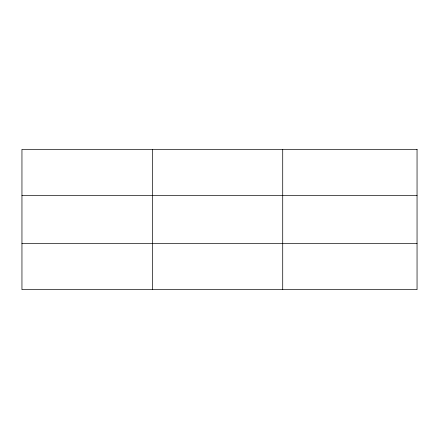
<?xml version="1.0" encoding="UTF-8"?>
<svg xmlns="http://www.w3.org/2000/svg" width="439" height="439" viewBox="0 0 439 439"><rect width="100%" height="100%" fill="white"/><g stroke="black" fill="none" stroke-linecap="round" stroke-linejoin="round"><path stroke-width="0.66" d="M152.333 289.669L152.333 149.331M282.716 289.669L282.716 149.331M21.95 195.646L417.05 195.646M21.95 243.354L417.05 243.354M417.05 149.331L417.05 289.669L21.95 289.669L21.95 149.331L417.05 149.331"/></g></svg>
